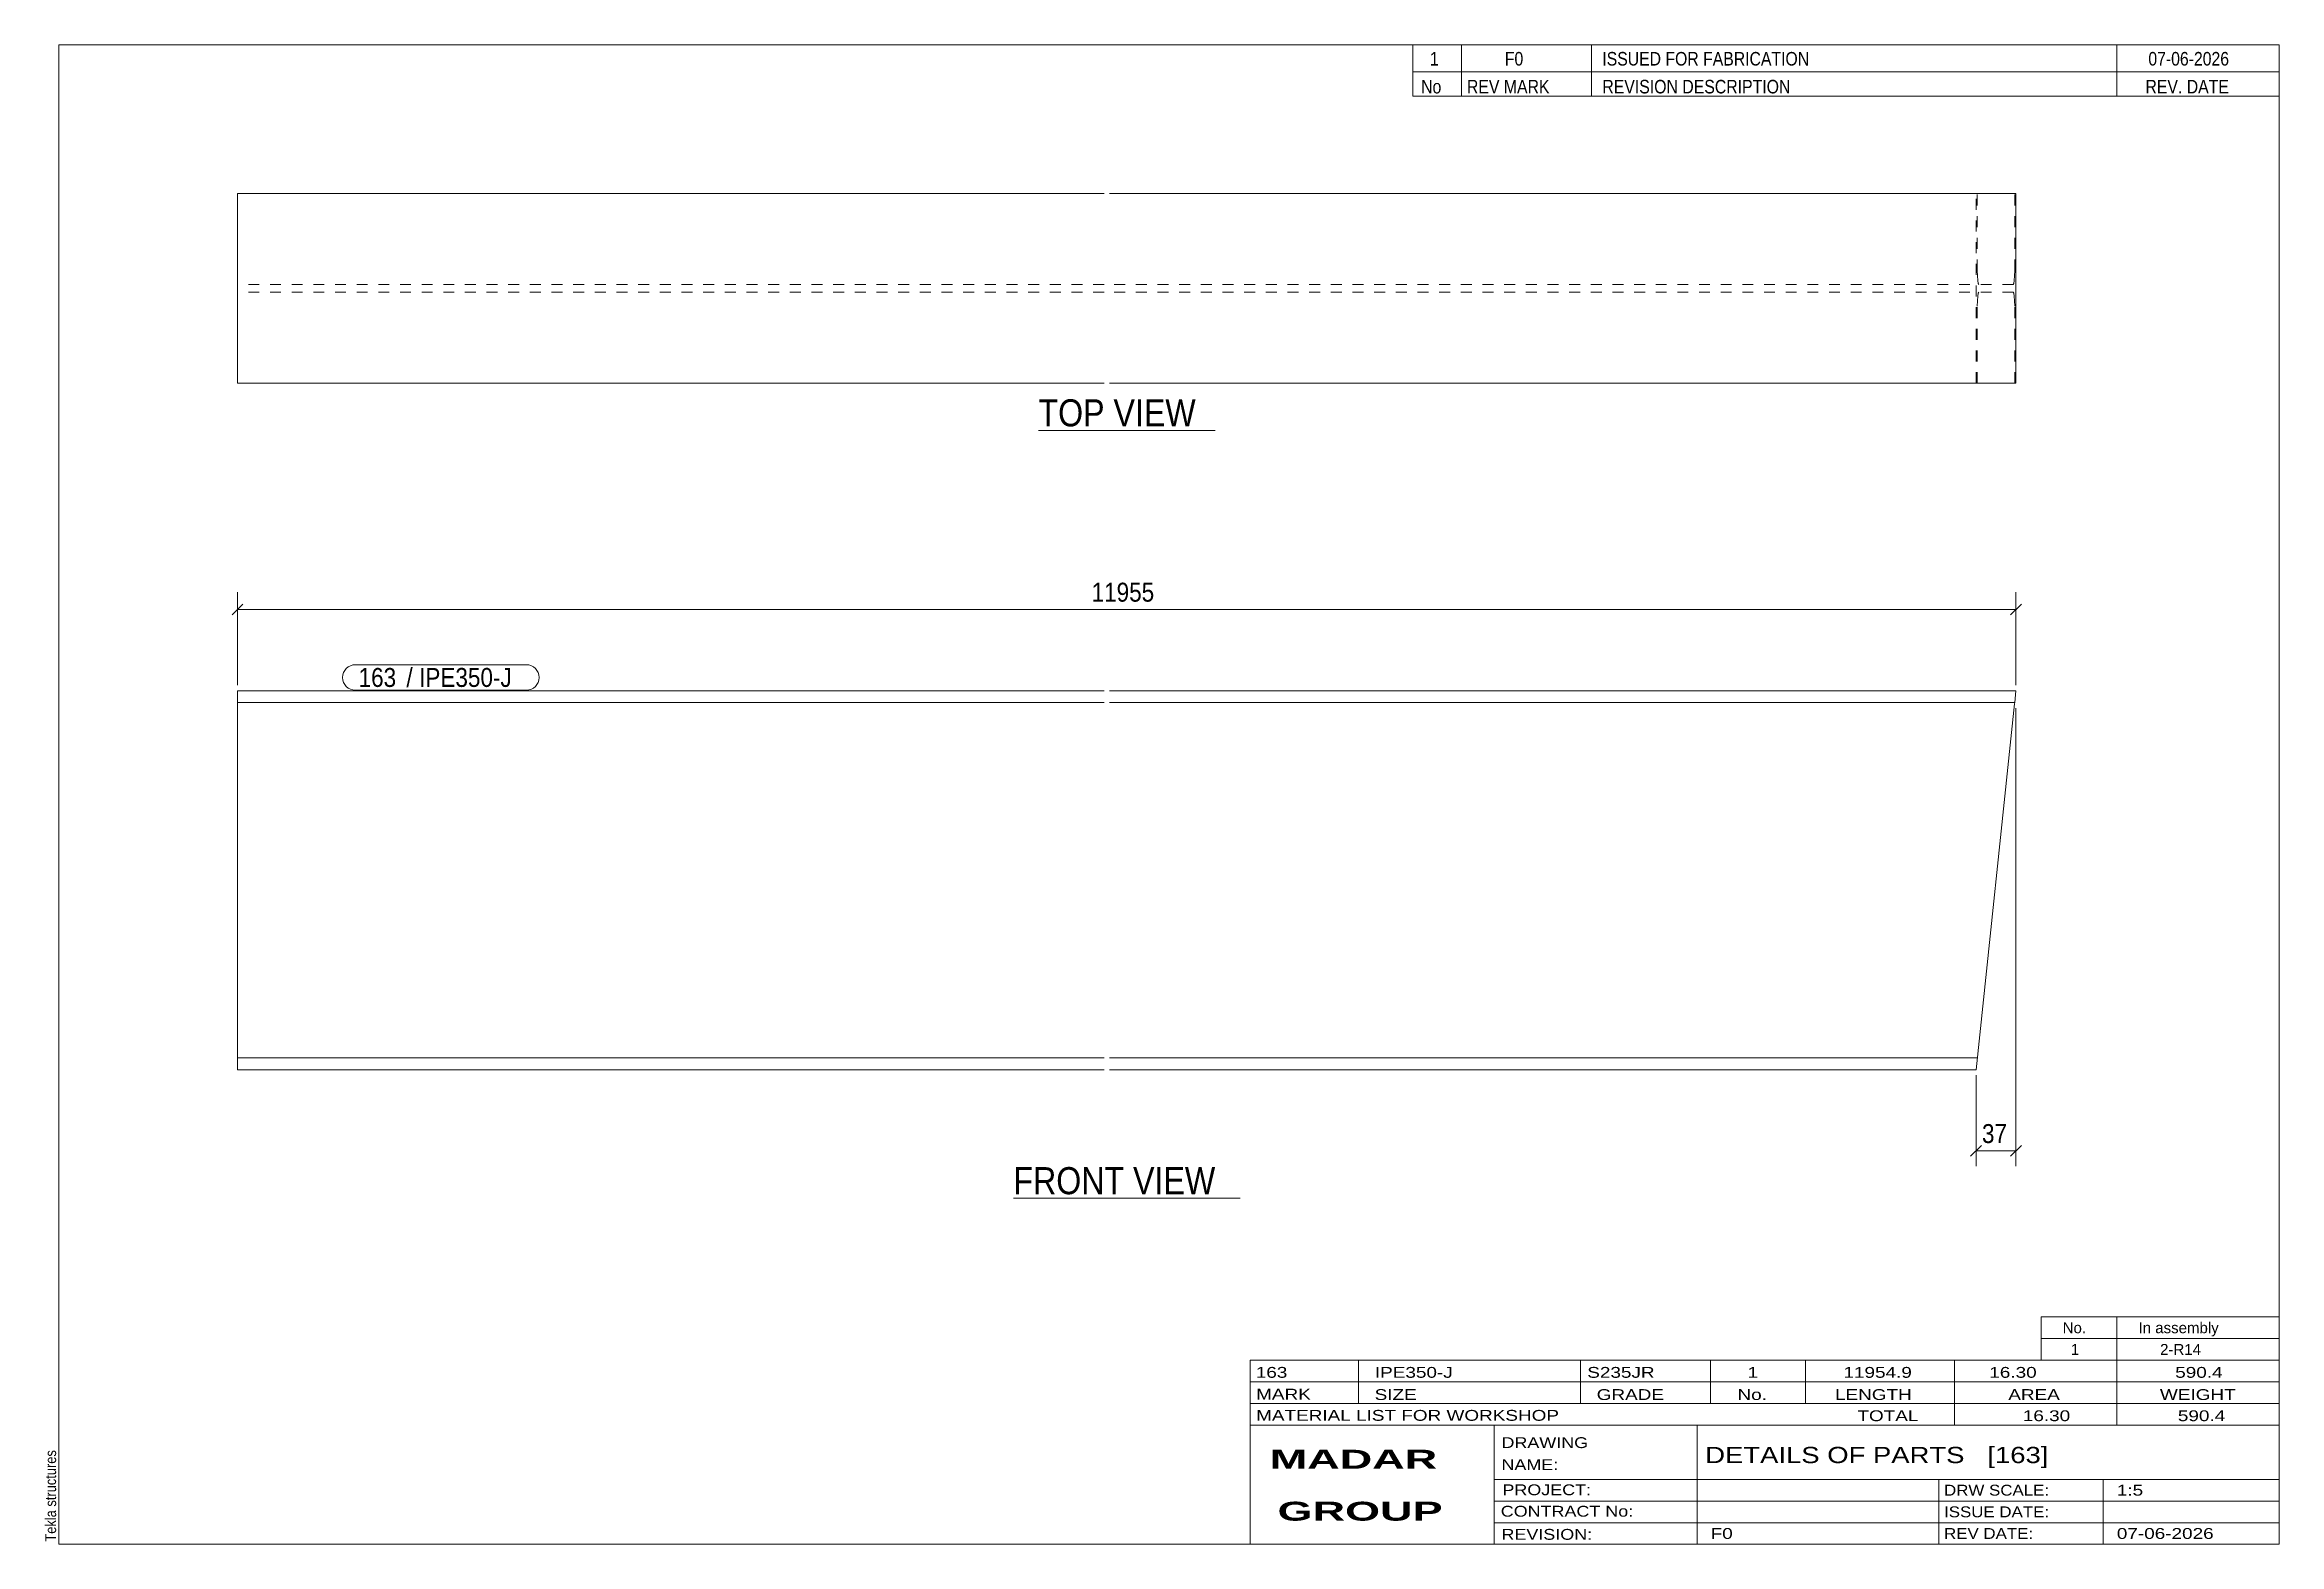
# Model space of a CAD drawing. Header units: millimetres. Extents: x 2 to 415, y 5 to 282.
import ezdxf

# ---------------------------------------------------------------- set-up
doc = ezdxf.new("R2010")
doc.units = ezdxf.units.MM
doc.linetypes.add('XKITLINE00', pattern=[0])
doc.linetypes.add('XKITLINE02', pattern=[4, 2, -2])
for name, color, linetype, lineweight in [('Dimensions', 7, 'Continuous', 0), ('DrawingSheet', 5, 'Continuous', 0), ('OtherObjectType', 7, 'Continuous', 0), ('Part', 2, 'Continuous', 0), ('PartMark', 7, 'Continuous', 0)]:
    doc.layers.add(name, color=color, linetype=linetype, lineweight=lineweight)
doc.styles.add('ARIAL', font='ARIAL.TTF')
doc.styles.add('ARIAL_BOLD', font='ARIALBD.TTF')
doc.styles.add('ARIAL_NARROW', font='ARIALN.TTF')

# ---------------------------------------------------------------- blocks, each defined once
blk = doc.blocks.new('*A1')
at = {"layer": 'Part', "color": 2, "linetype": 'XKITLINE00', "lineweight": 0}
for p, q in [((38, 162.67), (38, 92.67)), ((198, 162.67), (38, 162.67)), ((366.38, 162.67), (199, 162.67)), ((366.38, 162.67), (366.15, 160.47)), ((198, 160.47), (38, 160.47)), ((366.15, 160.47), (199, 160.47)), ((366.13, 160.27), (359, 92.67)), ((366.15, 160.47), (366.13, 160.27)), ((198, 94.87), (38, 94.87)), ((198, 92.67), (38, 92.67)), ((359.23, 94.87), (199, 94.87)), ((359, 92.67), (199, 92.67))]:
    blk.add_line(p, q, dxfattribs=at)
at = {"layer": 'Part', "color": 7, "linetype": 'XKITLINE02', "lineweight": 0}
blk.add_line((359.25, 95.07), (359.23, 94.87), dxfattribs=at)
blk = doc.blocks.new('*A2')
at = {"layer": 'Part', "color": 2, "linetype": 'XKITLINE00', "lineweight": 0}
for p, q in [((38, 254.5), (198, 254.5)), ((38, 219.5), (38, 254.5)), ((199, 254.5), (366.38, 254.5)), ((366.38, 254.5), (366.38, 219.5)), ((198, 219.5), (38, 219.5)), ((366.38, 219.5), (199, 219.5))]:
    blk.add_line(p, q, dxfattribs=at)
at = {"layer": 'Part', "color": 7, "linetype": 'XKITLINE02', "lineweight": 0}
for p, q in [((359, 219.5), (359, 254.5)), ((359.23, 240.3), (359.23, 254.5)), ((366.15, 240.3), (366.15, 254.5)), ((359.23, 240.3), (359.25, 239.31)), ((366.13, 239.31), (366.15, 240.3)), ((198, 237.7), (38, 237.7)), ((198, 236.3), (38, 236.3)), ((365.88, 237.7), (199, 237.7)), ((365.88, 236.3), (199, 236.3)), ((359.25, 239.31), (359.31, 238.46)), ((359.31, 235.54), (359.25, 234.69)), ((359.31, 238.46), (359.4, 237.9)), ((359.4, 236.1), (359.31, 235.54)), ((359.4, 237.9), (359.51, 237.7)), ((359.51, 236.3), (359.4, 236.1)), ((365.88, 237.7), (365.98, 237.9)), ((365.98, 236.1), (365.88, 236.3)), ((365.98, 237.9), (366.07, 238.46)), ((366.07, 235.54), (365.98, 236.1)), ((366.07, 238.46), (366.13, 239.31)), ((366.13, 234.69), (366.07, 235.54)), ((359.25, 234.69), (359.23, 233.7)), ((359.23, 219.5), (359.23, 233.7)), ((366.15, 233.7), (366.13, 234.69)), ((366.15, 219.5), (366.15, 233.7))]:
    blk.add_line(p, q, dxfattribs=at)
blk = doc.blocks.new('*A3')
at = {"layer": 'DrawingSheet', "color": 5, "linetype": 'XKITLINE00', "lineweight": 0}
for p, q in [((415, 282), (5, 282)), ((5, 282), (5, 5)), ((415, 5), (415, 282)), ((5, 5), (415, 5))]:
    blk.add_line(p, q, dxfattribs=at)
at = {"layer": 'DrawingSheet', "color": 5, "style": 'ARIAL', "width": 0.85}
blk.add_text('Tekla structures', height=2, rotation=90, dxfattribs=at).set_placement((4.5, 5.5))
blk = doc.blocks.new('*A4')
at = {"layer": 'OtherObjectType', "color": 7, "linetype": 'XKITLINE00', "lineweight": 0}
for p, q in [((371, 47), (415, 47)), ((371, 43), (371, 47)), ((385, 43), (385, 47)), ((415, 43), (415, 47)), ((371, 43), (415, 43)), ((371, 39), (371, 43)), ((385, 39), (385, 43)), ((415, 39), (415, 43)), ((371, 39), (415, 39))]:
    blk.add_line(p, q, dxfattribs=at)
at = {"layer": 'OtherObjectType', "color": 7, "style": 'ARIAL_NARROW', "width": 1.211571}
for s, p in [('No.', (375, 44)), ('In assembly', (389, 44)), ('1', (376.5, 40)), ('2-R14', (392.99, 40))]:
    blk.add_text(s, height=2, dxfattribs=at).set_placement(p)
blk = doc.blocks.new('*A5')
at = {"layer": 'OtherObjectType', "color": 7, "linetype": 'XKITLINE00', "lineweight": 0}
for p, q in [((255, 282), (415, 282)), ((415, 282), (255, 282)), ((255, 282), (255, 277)), ((264, 282), (264, 277)), ((288, 282), (288, 277)), ((385, 282), (385, 277)), ((415, 282), (415, 277)), ((255, 277), (415, 277)), ((255, 277), (255, 272.5)), ((255, 277), (415, 277)), ((264, 277), (264, 272.5)), ((288, 277), (288, 272.5)), ((385, 277), (385, 272.5)), ((415, 277), (415, 272.5)), ((415, 272.5), (255, 272.5))]:
    blk.add_line(p, q, dxfattribs=at)
at = {"layer": 'OtherObjectType', "color": 7, "style": 'ARIAL_NARROW'}
for s, width, p in [('1', 1.017001, (258.16, 278.15)), ('F0', 1.017001, (272, 278.15)), ('ISSUED FOR FABRICATION', 1.017001, (290, 278.15)), ('07-06-2026', 1.017001, (390.82, 278.15)), ('No', 1.02, (256.54, 273)), ('REV MARK', 1.02, (265, 273)), ('REVISION DESCRIPTION', 1.02, (290, 273)), ('REV. DATE', 1.02, (390.28, 273))]:
    blk.add_text(s, height=2.5, dxfattribs=dict(at, width=width)).set_placement(p)
blk = doc.blocks.new('*A6')
at = {"layer": 'OtherObjectType', "color": 7, "linetype": 'XKITLINE00', "lineweight": 0}
for p, q in [((225, 39), (415, 39)), ((225, 39), (225, 35)), ((225, 39), (415, 39)), ((245, 35), (245, 39)), ((286, 35), (286, 39)), ((310, 35), (310, 39)), ((327.5, 35), (327.5, 39)), ((355, 35), (355, 39)), ((385, 35), (385, 39)), ((415, 35), (415, 39)), ((225, 35), (415, 35)), ((225, 35), (225, 5)), ((225, 35), (415, 35)), ((245, 31), (245, 35)), ((286, 31), (286, 35)), ((310, 31), (310, 35)), ((327.5, 31), (327.5, 35)), ((355, 31), (355, 35)), ((385, 31), (385, 35)), ((415, 31), (415, 35)), ((225, 31), (415, 31)), ((355, 27), (355, 31)), ((385, 27), (385, 31)), ((415, 27), (415, 31)), ((225, 27), (415, 27)), ((270, 21), (270, 27)), ((307.5, 17), (307.5, 27)), ((415, 21), (415, 27)), ((270, 21), (270, 5)), ((415, 17), (415, 21)), ((270, 17), (415, 17)), ((307.5, 5), (307.5, 17)), ((352.16, 13), (352.16, 17)), ((382.5, 5), (382.5, 17)), ((415, 13), (415, 17)), ((270, 13), (415, 13)), ((352.16, 5), (352.16, 13)), ((415, 9), (415, 13)), ((270, 9), (415, 9)), ((415, 5), (415, 9)), ((225, 5), (415, 5)), ((262.5, 5), (415, 5))]:
    blk.add_line(p, q, dxfattribs=at)
at = {"layer": 'OtherObjectType', "color": 7, "style": 'ARIAL_NARROW'}
for s, height, width, p in [('163', 2, 1.525501, (226.01, 35.76)), ('IPE350-J', 2, 1.525501, (248, 35.76)), ('S235JR', 2, 1.525501, (287.22, 35.76)), ('1', 2, 1.525501, (316.82, 35.76)), ('11954.9', 2, 1.525501, (334.52, 35.76)), ('16.30', 2, 1.525501, (361.45, 35.76)), ('590.4', 2, 1.525501, (395.78, 35.76)), ('MARK', 2, 1.525501, (226.08, 31.73)), ('SIZE', 2, 1.525501, (247.96, 31.66)), ('GRADE', 2, 1.525501, (288.96, 31.66)), ('No.', 2, 1.525501, (314.96, 31.66)), ('LENGTH', 2, 1.525501, (332.96, 31.66)), ('AREA', 2, 1.525501, (364.96, 31.66)), ('WEIGHT', 2, 1.525501, (392.96, 31.66)), ('MATERIAL LIST FOR WORKSHOP', 2, 1.525501, (226.08, 27.82)), ('TOTAL', 2, 1.525501, (337.1, 27.75)), ('16.30', 2, 1.525501, (367.64, 27.75)), ('590.4', 2, 1.525501, (396.27, 27.75)), ('DRAWING', 2, 1.445, (271.38, 22.78)), ('NAME:', 2, 1.445, (271.38, 18.72)), ('DETAILS OF PARTS   [163]', 3, 1.474651, (309, 20)), ('PROJECT:', 2, 1.445, (271.55, 14.07)), ('DRW SCALE:', 2, 1.36, (353.1, 14)), ('1:5', 2, 1.525501, (385, 14)), ('CONTRACT No:', 2, 1.445, (271.25, 10.11)), ('ISSUE DATE:', 2, 1.36, (353.1, 10)), ('REVISION:', 2, 1.445, (271.38, 5.84)), ('F0', 2, 1.525501, (310, 6)), ('REV DATE:', 2, 1.36, (353.1, 6)), ('07-06-2026', 2, 1.525501, (385, 6))]:
    blk.add_text(s, height=height, dxfattribs=dict(at, width=width)).set_placement(p)
at = {"layer": 'OtherObjectType', "color": 1, "style": 'ARIAL_BOLD', "width": 1.7}
for s, p in [('MADAR ', (228.58, 18.97)), ('GROUP', (230.03, 9.37))]:
    blk.add_text(s, height=3.5, dxfattribs=at).set_placement(p)
blk = doc.blocks.new('*A7')
at = {"layer": 'Dimensions', "color": 7, "linetype": 'XKITLINE00', "lineweight": 0}
for p, q in [((38.99, 178.66), (37.01, 176.68)), ((38, 163.67), (38, 180.87)), ((38, 177.67), (366.38, 177.67)), ((367.37, 178.66), (365.39, 176.68)), ((366.38, 163.67), (366.38, 180.87))]:
    blk.add_line(p, q, dxfattribs=at)
at = {"layer": 'Dimensions', "color": 3}
for p in [(38, 177.67), (366.38, 177.67)]:
    blk.add_point(p, dxfattribs=at)
at = {"layer": 'Dimensions', "color": 3, "style": 'ARIAL', "width": 0.85}
blk.add_text('11955', height=3.5, dxfattribs=at).set_placement((195.7, 179.12))
blk = doc.blocks.new('*A8')
at = {"layer": 'Dimensions', "color": 7, "linetype": 'XKITLINE00', "lineweight": 0}
for p, q in [((366.38, 159.47), (366.38, 74.87)), ((359, 91.67), (359, 74.87)), ((359.99, 78.66), (358.01, 76.68)), ((367.37, 78.66), (365.39, 76.68)), ((359, 77.67), (366.38, 77.67))]:
    blk.add_line(p, q, dxfattribs=at)
at = {"layer": 'Dimensions', "color": 3}
for p in [(359, 77.67), (366.38, 77.67)]:
    blk.add_point(p, dxfattribs=at)
at = {"layer": 'Dimensions', "color": 3, "style": 'ARIAL', "width": 0.85}
blk.add_text('37', height=3.5, dxfattribs=at).set_placement((360.1, 79.12))
blk = doc.blocks.new('*A9')
at = {"layer": 'PartMark', "color": 7, "linetype": 'XKITLINE00', "lineweight": 0}
for p, q in [((59.75, 167.47), (91.34, 167.47)), ((59.75, 162.77), (91.34, 162.77))]:
    blk.add_line(p, q, dxfattribs=at)
for centre, start, end in [((59.75, 165.12), 90, 270), ((91.34, 165.12), 270, 90)]:
    blk.add_arc(centre, 2.35, start, end, dxfattribs=at)
at = {"layer": 'PartMark', "color": 1, "style": 'ARIAL', "width": 0.85}
blk.add_text('163', height=3.5, dxfattribs=at).set_placement((60.35, 163.37))
at = {"layer": 'PartMark', "color": 3, "style": 'ARIAL', "width": 0.85}
for s, p in [('/', (69.19, 163.37)), ('IPE350-J', (71.53, 163.37))]:
    blk.add_text(s, height=3.5, dxfattribs=at).set_placement(p)
blk = doc.blocks.new('*A10')
at = {"layer": 'OtherObjectType', "color": 7, "linetype": 'XKITLINE00', "lineweight": 0}
blk.add_line((181.26, 68.92), (223.12, 68.92), dxfattribs=at)
at = {"layer": 'OtherObjectType', "color": 3, "style": 'ARIAL', "width": 0.85}
blk.add_text('FRONT VIEW', height=5, dxfattribs=at).set_placement((181.26, 69.67))
blk = doc.blocks.new('*A11')
at = {"layer": 'OtherObjectType', "color": 7, "linetype": 'XKITLINE00', "lineweight": 0}
blk.add_line((185.89, 210.75), (218.49, 210.75), dxfattribs=at)
at = {"layer": 'OtherObjectType', "color": 3, "style": 'ARIAL', "width": 0.85}
blk.add_text('TOP VIEW', height=5, dxfattribs=at).set_placement((185.89, 211.5))

msp = doc.modelspace()

# ---------------------------------------------------------------- block references
at = {"lineweight": 0}
for name in ['*A3', '*A5', '*A2', '*A11', '*A7', '*A9', '*A1', '*A8', '*A10', '*A4', '*A6']:
    msp.add_blockref(name, (0, 0), dxfattribs=at)

doc.saveas('drawing.dxf')
